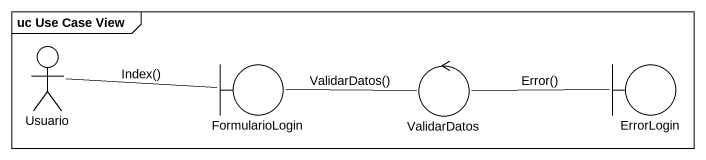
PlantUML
@startuml
mainframe uc Use Case View
actor Usuario
boundary FormularioLogin
control ValidarDatos
boundary ErrorLogin
Usuario -right- FormularioLogin : Index()
FormularioLogin -right- ValidarDatos : ValidarDatos()
ValidarDatos -right- ErrorLogin : Error()
@enduml
